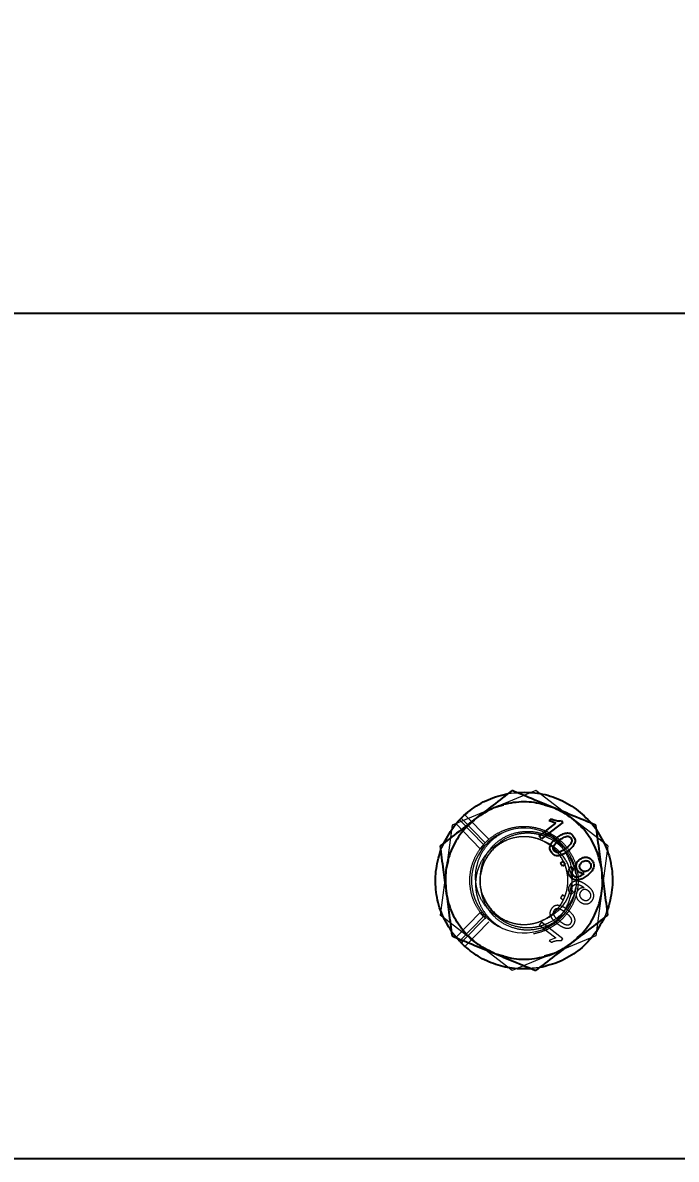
# Model space of a CAD drawing. Header units: millimetres. Extents: x 861 to 27901, y 673 to 17923.
# Drawn here: x 10343.7 to 10442.6, y 6784.2 to 6956.2 of the extents above; entities that cross this region are included whole.
import ezdxf

# ---------------------------------------------------------------- set-up
doc = ezdxf.new("R2010")
doc.units = ezdxf.units.MM
doc.header["$LTSCALE"] = 33.3
doc.linetypes.add('HIDDEN', pattern=[1.905, 1.27, -0.635])
doc.layers.add('CAPA_1', color=7, linetype='Continuous')
doc.styles.add('SLDTEXTSTYLE0', font='TXT', dxfattribs={"width": 0.75})
doc.dimstyles.new('SLDDIMSTYLE0', dxfattribs={"dimtxt": 66.6, "dimasz": 66.6, "dimexe": 0, "dimexo": 0.0625, "dimgap": 16.65, "dimtad": 2, "dimdec": 0, "dimlfac": 1.261261, "dimrnd": 1e-09, "dimzin": 12, "dimdsep": 46, "dimtxsty": 'SLDTEXTSTYLE0', "dimsah": 1, "dimcen": 0.09, "dimadec": 0, "dimazin": 3, "dimtfac": 1, "dimtdec": 0, "dimtofl": 0, "dimtmove": 0, "dimatfit": 3, "dimfxl": 1, "dimfrac": 2, "dimtolj": 1, "dimtzin": 12, "dimarcsym": 0})

# ---------------------------------------------------------------- blocks, each defined once
blk = doc.blocks.new('_D_13')
at = {"layer": 'CAPA_1', "transparency": 16777216}
for p, q in [((9823.17, 6912.25), (14695.32, 6912.25)), ((14662.02, 6912.25), (14662.02, 5357.98)), ((14240.18, 5357.98), (14695.32, 5357.98))]:
    blk.add_line(p, q, dxfattribs=at)
for points in [[(14662.02, 6912.25), (14651.77, 6845.65), (14672.27, 6845.65)], [(14662.02, 5357.98), (14672.27, 5424.58), (14651.77, 5424.58)]]:
    blk.add_solid(points, dxfattribs=at)
at = {"layer": 'CAPA_1', "transparency": 16777216, "insert": (14576.17, 6036.69), "char_height": 66.6, "attachment_point": 1, "rotation": 90, "style": 'SLDTEXTSTYLE0'}
blk.add_mtext('1960', dxfattribs=at)
blk = doc.blocks.new('_D_14')
at = {"layer": 'CAPA_1', "transparency": 16777216}
for p, q in [((9780.88, 6954.54), (9780.88, 7862.55)), ((10855.14, 5883.49), (10855.14, 7862.55)), ((9780.88, 7829.25), (10855.14, 7829.25))]:
    blk.add_line(p, q, dxfattribs=at)
for points in [[(9780.88, 7829.25), (9847.48, 7819.01), (9847.48, 7839.5)], [(10855.14, 7829.25), (10788.54, 7839.5), (10788.54, 7819.01)]]:
    blk.add_solid(points, dxfattribs=at)
at = {"layer": 'CAPA_1', "transparency": 16777216, "insert": (10219.59, 7915.1), "char_height": 66.6, "attachment_point": 1, "style": 'SLDTEXTSTYLE0'}
blk.add_mtext('1355', dxfattribs=at)

msp = doc.modelspace()

# ---------------------------------------------------------------- linework, layer by layer
at = {"color": 1, "linetype": 'HIDDEN', "lineweight": 18}
for p, q in [((10421.34, 6840.01), (10408.65, 6834.77)), ((10416.55, 6839.39), (10417.43, 6839.61)), ((10417.15, 6839.57), (10418.38, 6839.73)), ((10417.69, 6839.64), (10419.02, 6839.71)), ((10432.22, 6831.63), (10421.34, 6840.01)), ((10415, 6837.39), (10416.48, 6837.78)), ((10422.58, 6837.78), (10423.95, 6837.42)), ((10410.01, 6835.81), (10410.59, 6836.36)), ((10410.59, 6836.36), (10411.06, 6836.71)), ((10414.23, 6832.64), (10410.59, 6836.36)), ((10408.65, 6834.77), (10406.83, 6821.16)), ((10409.25, 6834.97), (10412.91, 6831.22)), ((10409.4, 6835.08), (10409.78, 6835.57)), ((10409.78, 6835.57), (10413.42, 6831.84)), ((10413.64, 6832.09), (10410.01, 6835.81)), ((10412.19, 6835.73), (10411.19, 6834.73)), ((10426.78, 6835.82), (10427.87, 6834.73)), ((10429.54, 6835.24), (10430.65, 6833.8)), ((10429.75, 6835.05), (10430.51, 6834.06)), ((10407.1, 6831.34), (10407.74, 6832.6)), ((10414.23, 6832.64), (10413.64, 6832.09)), ((10414.36, 6832.73), (10414.23, 6832.64)), ((10423.92, 6832.96), (10424.37, 6832.68)), ((10424.55, 6832.51), (10424.37, 6832.68)), ((10406.8, 6830.35), (10407.01, 6831.12)), ((10406.93, 6830.92), (10407.4, 6832.07)), ((10413.42, 6831.84), (10412.92, 6831.17)), ((10432.22, 6831.63), (10430.41, 6818.02)), ((10408.14, 6829.45), (10407.74, 6827.97)), ((10408.14, 6823.34), (10407.74, 6824.84)), ((10425.36, 6824.22), (10425.04, 6823.8)), ((10425.77, 6823.9), (10425.36, 6824.22)), ((10426.65, 6824.27), (10427.01, 6824.65)), ((10427.19, 6824.49), (10427.39, 6825.36)), ((10428.57, 6825.37), (10428.65, 6825.31)), ((10431.32, 6824.82), (10430.92, 6823.34)), ((10414.15, 6822.57), (10414.53, 6822.05)), ((10425.04, 6823.8), (10425.45, 6823.48)), ((10432.27, 6822.5), (10431.86, 6821.21)), ((10417.72, 6812.78), (10406.83, 6821.16)), ((10409.25, 6817.82), (10412.91, 6821.58)), ((10410.01, 6817.46), (10413.42, 6820.95)), ((10413.64, 6820.7), (10410.34, 6817.32)), ((10412.88, 6821.62), (10413.77, 6820.6)), ((10413.42, 6820.95), (10412.91, 6821.58)), ((10431.76, 6820.97), (10431.33, 6820.2)), ((10432.13, 6821.87), (10431.65, 6820.72)), ((10410.08, 6816.92), (10408.53, 6818.78)), ((10409.25, 6817.82), (10408.55, 6818.73)), ((10414.23, 6820.15), (10410.59, 6816.43)), ((10422.17, 6820.08), (10421.85, 6819.66)), ((10421.85, 6819.66), (10424.37, 6817.73)), ((10425.4, 6817.59), (10422.17, 6820.08)), ((10424.07, 6819.95), (10424.6, 6820.32)), ((10412.28, 6816.97), (10411.19, 6818.06)), ((10430.41, 6818.02), (10417.72, 6812.78)), ((10424.37, 6817.73), (10423.32, 6817.35)), ((10423.32, 6817.35), (10423.7, 6817.06)), ((10425.19, 6817.33), (10425.4, 6817.59)), ((10416.48, 6815.01), (10415.11, 6815.37)), ((10424.06, 6815.4), (10422.58, 6815.01)), ((10421.99, 6813.25), (10420.16, 6813.07)), ((10421.91, 6813.22), (10420.68, 6813.06))]:
    msp.add_line(p, q, dxfattribs=at)
at = {"color": 7, "linetype": 'Continuous', "lineweight": 25}
for p, q in [((10421.85, 6833.13), (10424.37, 6835.06)), ((10425.4, 6835.2), (10422.17, 6832.71)), ((10423.32, 6835.44), (10423.7, 6835.73)), ((10424.37, 6835.06), (10423.32, 6835.44)), ((10425.19, 6835.46), (10425.4, 6835.2)), ((10422.17, 6832.71), (10421.85, 6833.13)), ((10425.04, 6828.99), (10425.45, 6829.31)), ((10425.45, 6829.31), (10425.77, 6828.89)), ((10425.36, 6828.57), (10425.04, 6828.99)), ((10425.77, 6828.89), (10425.36, 6828.57)), ((10426.65, 6828.52), (10427.01, 6828.14)), ((10428.57, 6827.42), (10428.65, 6827.48)), ((10409.78, 6817.22), (10409.25, 6817.82)), ((10409.78, 6817.22), (10410.01, 6817.46)), ((10410.01, 6816.98), (10410.34, 6817.32)), ((10082.17, 6784.37), (10684.74, 6784.37))]:
    msp.add_line(p, q, dxfattribs=at)
at = {"color": 1, "linetype": 'HIDDEN', "lineweight": 18}
msp.add_arc((10419.53, 6826.4), 7.93, 37.5876, 307.5876, dxfattribs=at)
at = {"color": 7, "linetype": 'Continuous', "lineweight": 25}
for points in [[(10407.4, 6832.07), (10407.92, 6833), (10408.96, 6834.87), (10411.3, 6837.09), (10414.04, 6838.78), (10416.11, 6839.31), (10417.15, 6839.57)], [(10418.38, 6839.73), (10419.45, 6839.75), (10421.58, 6839.79), (10424.68, 6838.87), (10427.51, 6837.34), (10429, 6835.81), (10429.75, 6835.05)], [(10424.06, 6837.39), (10423.07, 6837.71), (10421.09, 6838.36), (10417.94, 6838.3), (10414.89, 6837.53), (10413.15, 6836.39), (10412.28, 6835.82)], [(10431.32, 6827.97), (10431.1, 6828.98), (10430.67, 6831.02), (10429.05, 6833.72), (10426.85, 6835.98), (10424.99, 6836.92), (10424.06, 6837.39)], [(10412.28, 6835.82), (10411.5, 6835.12), (10409.95, 6833.73), (10408.42, 6830.98), (10407.56, 6827.94), (10407.68, 6825.86), (10407.74, 6824.82)], [(10430.51, 6834.06), (10431.06, 6833.14), (10432.16, 6831.31), (10432.91, 6828.18), (10433, 6824.95), (10432.42, 6822.9), (10432.13, 6821.87)], [(10408.55, 6818.73), (10408, 6819.65), (10406.9, 6821.48), (10406.15, 6824.61), (10406.06, 6827.84), (10406.64, 6829.89), (10406.93, 6830.92)], [(10426.78, 6816.97), (10427.56, 6817.67), (10429.11, 6819.06), (10430.63, 6821.82), (10431.5, 6824.85), (10431.38, 6826.93), (10431.32, 6827.97)], [(10415, 6815.4), (10414.06, 6815.87), (10412.2, 6816.81), (10410.01, 6819.07), (10408.39, 6821.77), (10407.96, 6823.81), (10407.74, 6824.82)], [(10431.65, 6820.72), (10431.14, 6819.79), (10430.1, 6817.92), (10427.76, 6815.7), (10425.02, 6814.01), (10422.95, 6813.48), (10421.91, 6813.22)], [(10420.68, 6813.06), (10419.7, 6813.03), (10417.74, 6812.99), (10414.88, 6813.74), (10412.21, 6815.02), (10410.74, 6816.33), (10410.01, 6816.98)], [(10415, 6815.4), (10415.99, 6815.08), (10417.97, 6814.43), (10421.12, 6814.49), (10424.17, 6815.26), (10425.91, 6816.4), (10426.78, 6816.97)]]:
    msp.add_open_spline(points, degree=3, dxfattribs=at)
for points, knots in [([(10417.72, 6840.01), (10416.77, 6839.28), (10414.98, 6837.9), (10413.14, 6836.48), (10412.28, 6835.82)], [0, 0, 0, 0, 0.532771, 1, 1, 1, 1]), ([(10424.06, 6837.39), (10423.06, 6837.8), (10420.91, 6838.69), (10418.83, 6839.55), (10417.72, 6840.01)], [0, 0, 0, 0, 0.4672291, 1, 1, 1, 1]), ([(10430.41, 6834.77), (10429.3, 6835.23), (10427.22, 6836.09), (10425.07, 6836.98), (10424.06, 6837.39)], [0, 0, 0, 0, 0.532771, 1, 1, 1, 1]), ([(10412.28, 6835.82), (10411.41, 6835.16), (10409.57, 6833.74), (10407.79, 6832.36), (10406.83, 6831.63)], [0, 0, 0, 0, 0.467229, 1, 1, 1, 1]), ([(10423.7, 6835.73), (10423.94, 6835.63), (10424.42, 6835.42), (10424.93, 6835.45), (10425.19, 6835.46)], [0, 0, 0, 0, 0.500866, 1, 1, 1, 1]), ([(10431.32, 6827.97), (10431.17, 6829.04), (10430.87, 6831.35), (10430.57, 6833.58), (10430.41, 6834.77)], [0, 0, 0, 0, 0.467229, 1, 1, 1, 1]), ([(10423.48, 6831.57), (10423.53, 6831.71), (10423.64, 6831.98), (10424, 6832.44), (10424.34, 6832.72), (10424.56, 6832.9)], [0, 0, 0, 0, 0.249754, 0.499871, 1, 1, 1, 1]), ([(10424.09, 6830.9), (10424.05, 6830.97), (10423.96, 6831.11), (10423.95, 6831.37), (10424.01, 6831.61), (10424.29, 6832.03), (10424.62, 6832.28), (10424.88, 6832.49)], [0, 0, 0, 0, 0.124696, 0.249462, 0.374432, 0.499637, 1, 1, 1, 1]), ([(10424.56, 6832.9), (10424.75, 6833.04), (10425.12, 6833.31), (10425.65, 6833.55), (10426.12, 6833.62), (10426.46, 6833.56), (10426.76, 6833.39), (10426.92, 6833.21), (10426.99, 6833.13)], [0, 0, 0, 0, 0.2504817, 0.5003456, 0.6317049, 0.7502211, 0.8749867, 1, 1, 1, 1]), ([(10424.88, 6832.49), (10425.06, 6832.62), (10425.33, 6832.82), (10425.73, 6833.04), (10425.95, 6833.08), (10426.06, 6833.1)], [0, 0, 0, 0, 0.500372, 0.750515, 1, 1, 1, 1]), ([(10426.62, 6832.85), (10426.66, 6832.77), (10426.75, 6832.63), (10426.76, 6832.38), (10426.7, 6832.13), (10426.42, 6831.71), (10426.1, 6831.46), (10425.83, 6831.25)], [0, 0, 0, 0, 0.1247447, 0.2494838, 0.3744708, 0.4996481, 1, 1, 1, 1]), ([(10426.06, 6833.1), (10426.12, 6833.1), (10426.22, 6833.1), (10426.37, 6833.05), (10426.51, 6832.97), (10426.58, 6832.89), (10426.62, 6832.85)], [0, 0, 0, 0, 0.250158, 0.500156, 0.750032, 1, 1, 1, 1]), ([(10426.99, 6833.13), (10427.06, 6833.03), (10427.18, 6832.84), (10427.27, 6832.5), (10427.24, 6832.15), (10426.95, 6831.52), (10426.51, 6831.14), (10426.15, 6830.83)], [0, 0, 0, 0, 0.125373, 0.250644, 0.375698, 0.501113, 1, 1, 1, 1]), ([(10406.83, 6831.63), (10406.99, 6830.44), (10407.29, 6828.21), (10407.6, 6825.9), (10407.74, 6824.82)], [0, 0, 0, 0, 0.532771, 1, 1, 1, 1]), ([(10423.72, 6830.61), (10423.63, 6830.76), (10423.49, 6830.97), (10423.45, 6831.27), (10423.45, 6831.45), (10423.47, 6831.53), (10423.48, 6831.57)], [0, 0, 0, 0, 0.4987953, 0.7491483, 0.8745764, 1, 1, 1, 1]), ([(10426.15, 6830.83), (10425.97, 6830.7), (10425.59, 6830.43), (10425.06, 6830.19), (10424.6, 6830.12), (10424.26, 6830.18), (10423.95, 6830.35), (10423.8, 6830.52), (10423.72, 6830.61)], [0, 0, 0, 0, 0.250476, 0.500347, 0.625768, 0.750176, 0.87497, 1, 1, 1, 1]), ([(10425.83, 6831.25), (10425.57, 6831.05), (10425.24, 6830.8), (10424.76, 6830.64), (10424.51, 6830.64), (10424.27, 6830.72), (10424.15, 6830.84), (10424.09, 6830.9)], [0, 0, 0, 0, 0.50041, 0.625613, 0.75058, 0.875344, 1, 1, 1, 1]), ([(10427.66, 6827.9), (10427.61, 6827.96), (10427.52, 6828.1), (10427.44, 6828.33), (10427.42, 6828.58), (10427.44, 6828.82), (10427.52, 6829.06), (10427.68, 6829.34), (10427.87, 6829.51), (10427.99, 6829.61)], [0, 0, 0, 0, 0.125074, 0.250064, 0.373261, 0.500199, 0.624296, 0.750369, 1, 1, 1, 1]), ([(10428.13, 6828.06), (10428.07, 6828.15), (10427.98, 6828.28), (10427.94, 6828.5), (10427.95, 6828.66), (10427.99, 6828.81), (10428.09, 6829), (10428.21, 6829.11), (10428.29, 6829.18)], [0, 0, 0, 0, 0.249521, 0.373851, 0.499889, 0.624096, 0.750315, 1, 1, 1, 1]), ([(10427.99, 6829.61), (10428.13, 6829.71), (10428.35, 6829.85), (10428.69, 6829.93), (10428.95, 6829.94), (10429.2, 6829.89), (10429.53, 6829.77), (10429.7, 6829.58), (10429.82, 6829.45)], [0, 0, 0, 0, 0.2498689, 0.3764535, 0.5003477, 0.6272386, 0.7508241, 1, 1, 1, 1]), ([(10428.29, 6829.18), (10428.38, 6829.25), (10428.57, 6829.37), (10428.86, 6829.42), (10429.09, 6829.39), (10429.3, 6829.31), (10429.42, 6829.18), (10429.5, 6829.1)], [0, 0, 0, 0, 0.25025, 0.499842, 0.629576, 0.750665, 1, 1, 1, 1]), ([(10429.82, 6829.45), (10429.89, 6829.35), (10430.01, 6829.17), (10430.09, 6828.84), (10430.09, 6828.5), (10429.97, 6828.06), (10429.63, 6827.6), (10429.28, 6827.32), (10429.11, 6827.18)], [0, 0, 0, 0, 0.125064, 0.25009, 0.37511, 0.500169, 0.749441, 1, 1, 1, 1]), ([(10429.5, 6829.1), (10429.56, 6829.01), (10429.64, 6828.87), (10429.67, 6828.65), (10429.65, 6828.49), (10429.59, 6828.33), (10429.48, 6828.14), (10429.36, 6828.04), (10429.27, 6827.97)], [0, 0, 0, 0, 0.249017, 0.372138, 0.499365, 0.623562, 0.749893, 1, 1, 1, 1]), ([(10426.51, 6826.99), (10426.43, 6827.11), (10426.31, 6827.29), (10426.25, 6827.57), (10426.25, 6827.85), (10426.37, 6828.2), (10426.56, 6828.41), (10426.65, 6828.52)], [0, 0, 0, 0, 0.249859, 0.375718, 0.500481, 0.749846, 1, 1, 1, 1]), ([(10427.01, 6828.14), (10426.95, 6828.07), (10426.85, 6827.94), (10426.77, 6827.75), (10426.76, 6827.59), (10426.78, 6827.47), (10426.83, 6827.35), (10426.88, 6827.29), (10426.9, 6827.25)], [0, 0, 0, 0, 0.276477, 0.499318, 0.623718, 0.749496, 0.874756, 1, 1, 1, 1]), ([(10426.9, 6827.25), (10426.95, 6827.2), (10427.06, 6827.08), (10427.27, 6826.97), (10427.51, 6826.94), (10427.97, 6827.04), (10428.3, 6827.25), (10428.57, 6827.42)], [0, 0, 0, 0, 0.125207, 0.25031, 0.375339, 0.50062, 1, 1, 1, 1]), ([(10428.65, 6827.48), (10428.55, 6827.48), (10428.37, 6827.47), (10428.09, 6827.55), (10427.84, 6827.69), (10427.72, 6827.83), (10427.66, 6827.9)], [0, 0, 0, 0, 0.248943, 0.49945, 0.750285, 1, 1, 1, 1]), ([(10429.27, 6827.97), (10429.18, 6827.9), (10429.05, 6827.81), (10428.84, 6827.75), (10428.67, 6827.75), (10428.51, 6827.78), (10428.31, 6827.86), (10428.2, 6827.98), (10428.13, 6828.06)], [0, 0, 0, 0, 0.249976, 0.378222, 0.500342, 0.627452, 0.750811, 1, 1, 1, 1]), ([(10432.22, 6821.16), (10432.07, 6822.35), (10431.77, 6824.58), (10431.46, 6826.89), (10431.32, 6827.97)], [0, 0, 0, 0, 0.532771, 1, 1, 1, 1]), ([(10429.11, 6827.18), (10428.91, 6827.03), (10428.51, 6826.74), (10427.94, 6826.5), (10427.44, 6826.46), (10427.08, 6826.54), (10426.75, 6826.71), (10426.59, 6826.9), (10426.51, 6826.99)], [0, 0, 0, 0, 0.2504849, 0.5001185, 0.6278992, 0.7500924, 0.8749937, 1, 1, 1, 1]), ([(10407.74, 6824.82), (10407.88, 6823.75), (10408.19, 6821.44), (10408.49, 6819.21), (10408.65, 6818.02)], [0, 0, 0, 0, 0.467229, 1, 1, 1, 1]), ([(10426.78, 6816.97), (10427.65, 6817.63), (10429.49, 6819.05), (10431.27, 6820.43), (10432.22, 6821.16)], [0, 0, 0, 0, 0.467229, 1, 1, 1, 1]), ([(10408.65, 6818.02), (10409.76, 6817.56), (10411.84, 6816.7), (10413.99, 6815.82), (10415, 6815.4)], [0, 0, 0, 0, 0.532771, 1, 1, 1, 1]), ([(10415, 6815.4), (10416, 6814.99), (10418.15, 6814.1), (10420.23, 6813.24), (10421.34, 6812.78)], [0, 0, 0, 0, 0.467229, 1, 1, 1, 1]), ([(10421.34, 6812.78), (10422.29, 6813.51), (10424.08, 6814.89), (10425.92, 6816.31), (10426.78, 6816.97)], [0, 0, 0, 0, 0.532771, 1, 1, 1, 1])]:
    msp.add_open_spline(points, degree=3, knots=knots, dxfattribs=at)
at = {"color": 1, "linetype": 'HIDDEN', "lineweight": 18}
for points in [[(10412.91, 6821.58), (10412.62, 6822.02), (10412.05, 6822.9), (10411.54, 6824.4), (10411.3, 6825.96), (10411.37, 6827.53), (10411.74, 6829.07), (10412.39, 6830.51), (10413.31, 6831.8), (10414.45, 6832.88), (10415.78, 6833.73), (10417.25, 6834.31), (10418.8, 6834.6), (10420.38, 6834.59), (10421.93, 6834.28), (10423.39, 6833.67), (10424.71, 6832.8), (10425.84, 6831.7), (10426.73, 6830.4), (10427.36, 6828.95), (10427.71, 6827.41), (10427.75, 6825.83), (10427.49, 6824.27), (10426.94, 6822.79), (10426.12, 6821.44), (10425.05, 6820.28), (10423.78, 6819.34), (10422.36, 6818.65), (10420.83, 6818.26), (10419.25, 6818.16), (10417.68, 6818.36), (10416.19, 6818.87), (10414.8, 6819.63), (10414.03, 6820.34), (10413.64, 6820.7)], [(10414.27, 6822.34), (10413.82, 6823.09), (10412.91, 6824.59), (10412.78, 6827.28), (10413.62, 6829.79), (10415.37, 6831.8), (10417.76, 6832.97), (10420.41, 6833.15), (10422.93, 6832.3), (10424.93, 6830.55), (10426.11, 6828.17), (10426.29, 6825.52), (10425.44, 6823), (10423.69, 6821), (10421.3, 6819.81), (10418.66, 6819.65), (10416.09, 6820.46), (10414.88, 6821.72), (10414.27, 6822.34)], [(10425.81, 6831.23), (10426.11, 6830.8), (10426.69, 6829.94), (10427.23, 6828.46), (10427.51, 6826.92), (10427.43, 6825.88), (10427.39, 6825.36)], [(10414.27, 6822.34), (10414.02, 6822.7), (10413.53, 6823.43), (10413.08, 6824.66), (10412.85, 6825.96), (10412.91, 6826.83), (10412.95, 6827.26)]]:
    msp.add_open_spline(points, degree=3, dxfattribs=at)
for points, knots in [([(10417.14, 6820.2), (10416.66, 6820.37), (10415.71, 6820.72), (10414.48, 6821.64), (10413.47, 6822.78), (10412.81, 6823.96), (10412.44, 6825.04), (10412.25, 6825.97), (10412.19, 6826.88), (10412.24, 6827.79), (10412.45, 6828.93), (10412.92, 6830.25), (10413.8, 6831.62), (10414.92, 6832.79), (10415.84, 6833.35), (10416.29, 6833.63)], [0, 0, 0, 0, 0.088467, 0.176935, 0.265083, 0.3527, 0.410861, 0.465516, 0.516622, 0.570401, 0.624458, 0.718553, 0.813001, 0.906519, 1, 1, 1, 1]), ([(10417.14, 6832.59), (10416.66, 6832.42), (10415.71, 6832.07), (10414.48, 6831.15), (10413.47, 6830.01), (10412.81, 6828.83), (10412.44, 6827.75), (10412.25, 6826.82), (10412.19, 6825.91), (10412.24, 6825), (10412.45, 6823.86), (10412.92, 6822.54), (10413.8, 6821.17), (10414.92, 6820), (10415.84, 6819.44), (10416.29, 6819.16)], [0, 0, 0, 0, 0.088467, 0.176935, 0.265084, 0.3527, 0.410862, 0.465517, 0.516622, 0.570401, 0.624459, 0.718553, 0.813001, 0.906519, 1, 1, 1, 1]), ([(10412.95, 6827.26), (10413, 6827.73), (10413.1, 6828.65), (10413.71, 6830.22), (10414.83, 6831.78), (10416.57, 6833.07), (10418.55, 6833.78), (10420.65, 6833.92), (10422.7, 6833.46), (10424.49, 6832.55), (10425.4, 6831.64), (10425.81, 6831.23)], [0, 0, 0, 0, 0.081677, 0.161349, 0.291035, 0.413148, 0.534221, 0.654764, 0.776345, 0.898838, 1, 1, 1, 1]), ([(10414.27, 6822.34), (10414.46, 6822.11), (10414.95, 6821.53), (10415.66, 6820.97), (10416.31, 6820.58), (10416.77, 6820.34), (10417.35, 6820.11), (10417.79, 6819.98), (10418.03, 6819.93), (10418.03, 6819.93), (10418.03, 6819.93), (10418.03, 6819.93), (10418.03, 6819.92), (10418.04, 6819.92), (10418.04, 6819.92), (10418.06, 6819.92), (10418.09, 6819.91), (10418.16, 6819.9), (10418.37, 6819.85), (10419.08, 6819.74), (10419.89, 6819.74), (10420.68, 6819.85), (10421.13, 6819.94), (10421.64, 6820.09), (10422.09, 6820.26), (10422.36, 6820.38), (10422.63, 6820.52), (10422.97, 6820.71), (10423.45, 6821.02), (10423.9, 6821.38), (10424.29, 6821.75), (10424.67, 6822.18), (10425.06, 6822.69), (10425.36, 6823.2), (10425.53, 6823.54), (10425.65, 6823.82), (10425.8, 6824.18), (10425.97, 6824.73), (10426.09, 6825.29), (10426.16, 6825.88), (10426.18, 6826.48), (10426.15, 6827.03), (10426.08, 6827.54), (10426, 6827.89), (10425.9, 6828.29), (10425.78, 6828.67), (10425.57, 6829.17), (10425.35, 6829.6), (10425.14, 6829.95), (10424.8, 6830.46), (10424.25, 6831.11), (10423.46, 6831.78), (10422.67, 6832.26), (10421.94, 6832.6), (10421.24, 6832.83), (10420.54, 6832.97), (10419.83, 6833.04), (10418.6, 6833.03), (10416.84, 6832.61), (10414.91, 6831.34), (10413.47, 6829.5), (10413.12, 6828.01), (10412.95, 6827.26)], [0, 0, 0, 0, 0.0250182, 0.0625043, 0.0735656, 0.0876807, 0.1048486, 0.1250681, 0.1250788, 0.1250871, 0.1251022, 0.1251294, 0.1251788, 0.1252699, 0.1254413, 0.1257757, 0.1264631, 0.1279782, 0.1316008, 0.1442047, 0.1875361, 0.197484, 0.2095747, 0.2255206, 0.2408316, 0.2489795, 0.250103, 0.2657459, 0.2813887, 0.2970315, 0.3126741, 0.3257638, 0.3440052, 0.3659349, 0.3741057, 0.3752513, 0.3908999, 0.4065483, 0.4221966, 0.4378446, 0.4559978, 0.4710638, 0.4830416, 0.4986922, 0.500434, 0.5169008, 0.5317008, 0.5448336, 0.556299, 0.5660968, 0.5953223, 0.6255551, 0.6513443, 0.6708387, 0.6917038, 0.7116257, 0.7298009, 0.7506497, 0.8129869, 0.8753244, 0.9376621, 1, 1, 1, 1]), ([(10427.39, 6827.43), (10427.3, 6827.8), (10427.12, 6828.54), (10426.68, 6829.49), (10426.18, 6830.32), (10425.6, 6831.08), (10424.66, 6832), (10423.69, 6832.63), (10422.83, 6833.02), (10422.35, 6833.2), (10421.82, 6833.35), (10420.8, 6833.56), (10419.27, 6833.61), (10417.32, 6833.09), (10415.75, 6832.22), (10415.07, 6831.38), (10414.82, 6831.07)], [0, 0, 0, 0, 0.069944, 0.1399, 0.190169, 0.24852, 0.31484, 0.430192, 0.459155, 0.488144, 0.524139, 0.55966, 0.679187, 0.802324, 0.926561, 1, 1, 1, 1]), ([(10422.38, 6819), (10423.2, 6819.49), (10424.61, 6820.34), (10426.1, 6822.41), (10426.8, 6824.46), (10426.87, 6826.76), (10426.27, 6829.03), (10424.94, 6830.83), (10423.5, 6831.93), (10422.66, 6832.28), (10422.24, 6832.46)], [0, 0, 0, 0, 0.165811, 0.285202, 0.439675, 0.538047, 0.684858, 0.841006, 0.920501, 1, 1, 1, 1]), ([(10422.38, 6833.79), (10423.2, 6833.3), (10424.62, 6832.45), (10426.09, 6830.38), (10426.81, 6828.39), (10426.8, 6827), (10426.79, 6826.5)], [0, 0, 0, 0, 0.314683, 0.541267, 0.834431, 1, 1, 1, 1]), ([(10430.92, 6829.45), (10431.12, 6828.95), (10431.33, 6828.41), (10431.32, 6827.85), (10431.32, 6827.81)], [0, 0, 0, 0, 0.928699, 1, 1, 1, 1]), ([(10426.79, 6826.29), (10426.63, 6825.47), (10426.31, 6823.76), (10424.94, 6821.96), (10423.5, 6820.86), (10422.66, 6820.51), (10422.24, 6820.33)], [0, 0, 0, 0, 0.3159, 0.654861, 0.827426, 1, 1, 1, 1]), ([(10426.51, 6825.8), (10426.43, 6825.68), (10426.31, 6825.5), (10426.25, 6825.22), (10426.25, 6824.94), (10426.37, 6824.59), (10426.56, 6824.38), (10426.65, 6824.27)], [0, 0, 0, 0, 0.249859, 0.375956, 0.500482, 0.749847, 1, 1, 1, 1]), ([(10429.11, 6825.61), (10428.91, 6825.76), (10428.51, 6826.05), (10427.94, 6826.29), (10427.44, 6826.33), (10427.08, 6826.25), (10426.75, 6826.08), (10426.59, 6825.89), (10426.51, 6825.8)], [0, 0, 0, 0, 0.2504849, 0.5001185, 0.6280399, 0.7500924, 0.8749937, 1, 1, 1, 1]), ([(10426.9, 6825.54), (10426.95, 6825.59), (10427.06, 6825.71), (10427.27, 6825.82), (10427.51, 6825.85), (10427.97, 6825.75), (10428.3, 6825.54), (10428.57, 6825.37)], [0, 0, 0, 0, 0.125207, 0.25031, 0.375339, 0.50062, 1, 1, 1, 1]), ([(10429.82, 6823.34), (10429.89, 6823.44), (10430.01, 6823.62), (10430.09, 6823.96), (10430.09, 6824.29), (10429.97, 6824.73), (10429.63, 6825.19), (10429.28, 6825.47), (10429.11, 6825.61)], [0, 0, 0, 0, 0.125064, 0.25009, 0.37511, 0.500169, 0.749441, 1, 1, 1, 1]), ([(10412.95, 6825.53), (10413, 6825.07), (10413.09, 6824.17), (10413.68, 6822.63), (10414.76, 6821.08), (10416.45, 6819.79), (10418.37, 6819.05), (10420.42, 6818.86), (10422.44, 6819.24), (10424.33, 6820.12), (10425.32, 6821.08), (10425.81, 6821.56)], [0, 0, 0, 0, 0.079904, 0.158094, 0.285739, 0.405204, 0.52378, 0.641697, 0.760432, 0.880232, 1, 1, 1, 1]), ([(10427.39, 6825.36), (10427.3, 6824.98), (10427.11, 6824.23), (10426.67, 6823.28), (10426.16, 6822.43), (10425.56, 6821.66), (10424.6, 6820.74), (10423.6, 6820.11), (10422.72, 6819.73), (10422.22, 6819.55), (10421.65, 6819.4), (10420.57, 6819.2), (10418.98, 6819.22), (10417.34, 6819.72), (10416.15, 6820.4), (10415.16, 6821.17), (10414.61, 6821.89), (10414.27, 6822.34)], [0, 0, 0, 0, 0.067279, 0.134568, 0.183274, 0.23986, 0.30429, 0.415384, 0.443253, 0.471146, 0.508795, 0.546077, 0.663183, 0.781774, 0.841703, 0.901703, 1, 1, 1, 1]), ([(10427.39, 6825.36), (10427.29, 6824.85), (10427.1, 6823.83), (10426.6, 6822.76), (10426.2, 6822.1), (10425.98, 6821.78), (10425.75, 6821.47), (10425.55, 6821.23), (10425.36, 6821.02), (10425, 6820.64), (10424.64, 6820.34), (10424.37, 6820.11)], [0, 0, 0, 0, 0.249952, 0.499906, 0.562471, 0.625034, 0.687596, 0.750157, 0.77567, 0.825835, 1, 1, 1, 1]), ([(10427.01, 6824.65), (10426.95, 6824.72), (10426.85, 6824.85), (10426.77, 6825.04), (10426.76, 6825.2), (10426.79, 6825.36), (10426.85, 6825.47), (10426.9, 6825.54)], [0, 0, 0, 0, 0.2770743, 0.499914, 0.6248343, 0.7503808, 1, 1, 1, 1]), ([(10427.66, 6824.89), (10427.63, 6824.86), (10427.58, 6824.79), (10427.51, 6824.65), (10427.44, 6824.46), (10427.42, 6824.21), (10427.44, 6823.97), (10427.52, 6823.73), (10427.68, 6823.45), (10427.87, 6823.29), (10427.99, 6823.18)], [0, 0, 0, 0, 0.0626107, 0.1252264, 0.2501941, 0.3735863, 0.5002863, 0.6245799, 0.750412, 1, 1, 1, 1]), ([(10428.65, 6825.31), (10428.55, 6825.31), (10428.36, 6825.32), (10428.09, 6825.24), (10427.84, 6825.1), (10427.72, 6824.96), (10427.66, 6824.89)], [0, 0, 0, 0, 0.2495405, 0.5019797, 0.7513718, 1, 1, 1, 1]), ([(10428.13, 6824.73), (10428.07, 6824.64), (10427.98, 6824.51), (10427.94, 6824.3), (10427.95, 6824.14), (10427.99, 6823.98), (10428.09, 6823.79), (10428.21, 6823.68), (10428.29, 6823.61)], [0, 0, 0, 0, 0.24952, 0.373528, 0.499888, 0.62379, 0.750316, 1, 1, 1, 1]), ([(10429.27, 6824.83), (10429.18, 6824.89), (10429.05, 6824.98), (10428.84, 6825.04), (10428.67, 6825.04), (10428.51, 6825.02), (10428.31, 6824.93), (10428.2, 6824.81), (10428.13, 6824.73)], [0, 0, 0, 0, 0.249977, 0.377915, 0.500342, 0.627106, 0.750811, 1, 1, 1, 1]), ([(10429.5, 6823.69), (10429.56, 6823.78), (10429.64, 6823.92), (10429.67, 6824.14), (10429.65, 6824.3), (10429.59, 6824.46), (10429.48, 6824.65), (10429.36, 6824.75), (10429.27, 6824.83)], [0, 0, 0, 0, 0.249017, 0.371845, 0.499365, 0.623226, 0.749892, 1, 1, 1, 1]), ([(10423.72, 6822.18), (10423.63, 6822.03), (10423.49, 6821.82), (10423.44, 6821.47), (10423.47, 6821.3), (10423.48, 6821.22)], [0, 0, 0, 0, 0.499036, 0.74951, 1, 1, 1, 1]), ([(10423.72, 6822.18), (10423.63, 6822.03), (10423.49, 6821.82), (10423.45, 6821.52), (10423.45, 6821.35), (10423.47, 6821.26), (10423.48, 6821.22)], [0, 0, 0, 0, 0.498795, 0.749148, 0.874576, 1, 1, 1, 1]), ([(10426.15, 6821.96), (10425.97, 6822.09), (10425.59, 6822.36), (10425.06, 6822.6), (10424.6, 6822.67), (10424.26, 6822.61), (10423.95, 6822.44), (10423.8, 6822.27), (10423.72, 6822.18)], [0, 0, 0, 0, 0.250472, 0.500339, 0.626188, 0.75018, 0.874972, 1, 1, 1, 1]), ([(10425.83, 6821.54), (10425.57, 6821.74), (10425.24, 6821.99), (10424.76, 6822.15), (10424.51, 6822.15), (10424.27, 6822.07), (10424.15, 6821.95), (10424.09, 6821.89)], [0, 0, 0, 0, 0.50041, 0.625613, 0.75058, 0.875344, 1, 1, 1, 1]), ([(10427.99, 6823.18), (10428.13, 6823.08), (10428.35, 6822.94), (10428.69, 6822.86), (10428.95, 6822.85), (10429.2, 6822.9), (10429.53, 6823.03), (10429.7, 6823.21), (10429.82, 6823.34)], [0, 0, 0, 0, 0.249869, 0.376654, 0.500348, 0.627459, 0.750824, 1, 1, 1, 1]), ([(10428.29, 6823.61), (10428.38, 6823.54), (10428.57, 6823.42), (10428.86, 6823.37), (10429.09, 6823.4), (10429.3, 6823.49), (10429.42, 6823.61), (10429.5, 6823.69)], [0, 0, 0, 0, 0.25025, 0.499841, 0.629288, 0.750666, 1, 1, 1, 1]), ([(10423.48, 6821.22), (10423.53, 6821.08), (10423.64, 6820.81), (10424, 6820.35), (10424.34, 6820.07), (10424.56, 6819.89)], [0, 0, 0, 0, 0.249754, 0.499871, 1, 1, 1, 1]), ([(10424.09, 6821.89), (10424.05, 6821.82), (10423.96, 6821.68), (10423.95, 6821.42), (10424.01, 6821.18), (10424.29, 6820.76), (10424.62, 6820.51), (10424.88, 6820.3)], [0, 0, 0, 0, 0.124696, 0.249462, 0.374432, 0.499637, 1, 1, 1, 1]), ([(10426.62, 6819.95), (10426.66, 6820.02), (10426.75, 6820.16), (10426.76, 6820.41), (10426.7, 6820.66), (10426.42, 6821.08), (10426.1, 6821.34), (10425.83, 6821.54)], [0, 0, 0, 0, 0.124745, 0.249484, 0.374471, 0.499648, 1, 1, 1, 1]), ([(10426.99, 6819.66), (10427.06, 6819.76), (10427.18, 6819.95), (10427.27, 6820.29), (10427.24, 6820.64), (10426.95, 6821.27), (10426.51, 6821.65), (10426.15, 6821.96)], [0, 0, 0, 0, 0.125373, 0.250644, 0.375698, 0.501113, 1, 1, 1, 1]), ([(10424.56, 6819.89), (10424.75, 6819.75), (10425.12, 6819.48), (10425.65, 6819.24), (10426.12, 6819.17), (10426.46, 6819.23), (10426.76, 6819.4), (10426.92, 6819.58), (10426.99, 6819.66)], [0, 0, 0, 0, 0.250482, 0.500345, 0.631866, 0.750221, 0.874987, 1, 1, 1, 1]), ([(10424.88, 6820.3), (10425.06, 6820.17), (10425.33, 6819.97), (10425.73, 6819.75), (10425.95, 6819.71), (10426.06, 6819.69)], [0, 0, 0, 0, 0.500372, 0.750515, 1, 1, 1, 1]), ([(10426.06, 6819.69), (10426.12, 6819.69), (10426.22, 6819.69), (10426.38, 6819.74), (10426.49, 6819.81), (10426.57, 6819.88), (10426.6, 6819.92), (10426.62, 6819.95)], [0, 0, 0, 0, 0.250055, 0.499949, 0.749722, 0.874857, 1, 1, 1, 1]), ([(10423.7, 6817.06), (10423.94, 6817.16), (10424.42, 6817.37), (10424.93, 6817.34), (10425.19, 6817.33)], [0, 0, 0, 0, 0.500866, 1, 1, 1, 1]), ([(10427.87, 6818.06), (10427.53, 6817.64), (10427.18, 6817.19), (10426.69, 6816.91), (10426.65, 6816.89)], [0, 0, 0, 0, 0.928699, 1, 1, 1, 1])]:
    msp.add_open_spline(points, degree=3, knots=knots, dxfattribs=at)

# ---------------------------------------------------------------- dimensions: what is measured, and where the dimension line sits
at = {"layer": 'CAPA_1'}
dim = msp.add_linear_dim(base=(10855.14, 7829.25), p1=(9780.88, 6912.25), p2=(10855.14, 5841.2), dimstyle='SLDDIMSTYLE0', dxfattribs=at)
dim.commit()
dim.dimension.update_dxf_attribs({"geometry": '_D_14', "text_midpoint": (10318.01, 7829.25), "dimtype": 160})
dim = msp.add_linear_dim(base=(14662.02, 5357.98), p1=(9780.88, 6912.25), p2=(14197.89, 5357.98), angle=90, dimstyle='SLDDIMSTYLE0', dxfattribs=at)
dim.commit()
dim.dimension.update_dxf_attribs({"geometry": '_D_13', "text_midpoint": (14662.02, 6135.11), "dimtype": 160})

doc.saveas('drawing.dxf')
